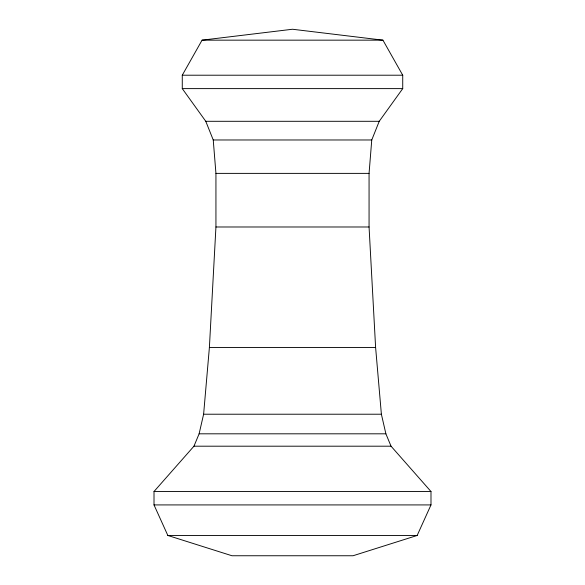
<?xml version="1.0" encoding="UTF-8"?>
<svg xmlns="http://www.w3.org/2000/svg" width="585" height="585" viewBox="0 0 585 585"><rect width="100%" height="100%" fill="white"/><g stroke="black" fill="none" stroke-linecap="round" stroke-linejoin="round"><path stroke-width="0.88" d="M209.393 347.446L215.938 226.987L215.938 173.379L213.24 139.976L205.774 121.3L182.271 88.613L182.271 75.209L202.066 40.16L292.5 29.25L382.934 40.16L402.729 75.209L402.729 88.613L379.226 121.3L371.76 139.976L369.062 173.379L369.062 226.987L375.607 347.446L381.383 414.217L385.888 433.814L391.043 446.194L430.991 491.517L430.991 504.921L417.163 535.472L353.048 555.75L231.952 555.75L167.837 535.472L154.009 504.921L154.009 491.517L193.957 446.194L199.112 433.814L203.617 414.217L209.393 347.446L375.607 347.446M202.066 40.16L382.934 40.16M182.271 75.209L402.729 75.209M182.271 88.613L402.729 88.613M205.774 121.3L379.226 121.3M213.24 139.976L371.76 139.976M215.938 173.379L369.062 173.379M215.938 226.987L369.062 226.987M203.617 414.217L381.383 414.217M199.112 433.814L385.888 433.814M193.957 446.194L391.043 446.194M154.009 491.517L430.991 491.517M154.009 504.921L430.991 504.921M167.837 535.472L417.163 535.472"/></g></svg>
